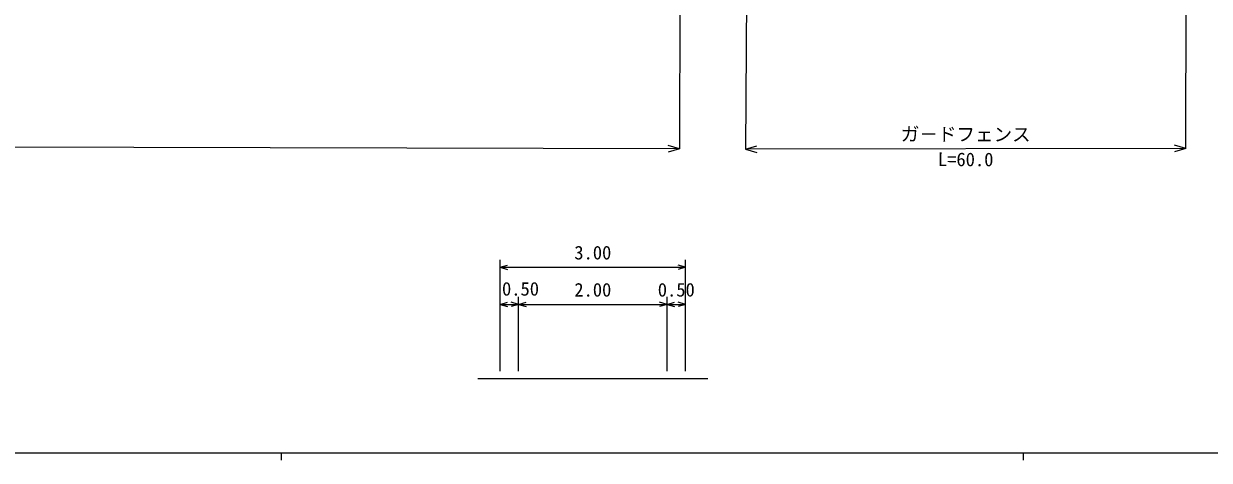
# Model space of a CAD drawing. Units: millimetres, scale not verified. Extents: x 40000 to 680000, y 20000 to 380000.
# Drawn here: x 233288 to 393096, y 204000 to 262798 of the extents above; entities that cross this region are included whole.
import ezdxf
from ezdxf.enums import TextEntityAlignment as Align

# ---------------------------------------------------------------- set-up
doc = ezdxf.new("R2010")
doc.units = ezdxf.units.MM
doc.header["$LTSCALE"] = 1000
for name, color, linetype, lineweight in [('M-BMK-HTXT', 7, 'Continuous', 13), ('M-STR-HTXT', 7, 'Continuous', 13), ('M-TTL-BAND', 7, 'Continuous', 13)]:
    doc.layers.add(name, color=color, linetype=linetype, lineweight=lineweight)
doc.styles.add('ＭＳ ゴシック', font='')
doc.styles.get('ＭＳ ゴシック').set_extended_font_data('MS Gothic')

msp = doc.modelspace()

# ---------------------------------------------------------------- linework, layer by layer
at = {"layer": 'M-BMK-HTXT'}
msp.add_lwpolyline([(294500, 215000), (297500, 215000), (300000, 215000), (320000, 215000), (322500, 215000), (325500, 215000)], dxfattribs=at)
at = {"layer": 'M-STR-HTXT'}
for p, q in [((321787, 285973), (321664, 245931)), ((330846, 282497), (330595, 245885)), ((389928, 246004), (389993, 280941)), ((321664, 245931), (67378, 246606)), ((321664, 245931), (320165, 246385)), ((330595, 245885), (332094, 246338)), ((389928, 246004), (388427, 246451)), ((321664, 245931), (320162, 245485)), ((389928, 246004), (330595, 245885)), ((330595, 245885), (332096, 245438)), ((389928, 246004), (388429, 245551)), ((297500, 216000), (297500, 231000)), ((297500, 230000), (298500, 230300)), ((322500, 230000), (321500, 230300)), ((322500, 216000), (322500, 231000)), ((297500, 230000), (322500, 230000)), ((297500, 230000), (298500, 229700)), ((322500, 230000), (321500, 229700)), ((297500, 216000), (297500, 226000)), ((300000, 216000), (300000, 226000)), ((300000, 216000), (300000, 226000)), ((320000, 216000), (320000, 226000)), ((320000, 216000), (320000, 226000)), ((322500, 216000), (322500, 226000)), ((297500, 225000), (298500, 225300)), ((297500, 225000), (300000, 225000)), ((297500, 225000), (298500, 224700)), ((300000, 225000), (299000, 225300)), ((300000, 225000), (299000, 224700)), ((300000, 225000), (301000, 225300)), ((300000, 225000), (320000, 225000)), ((300000, 225000), (301000, 224700)), ((320000, 225000), (319000, 225300)), ((320000, 225000), (319000, 224700)), ((320000, 225000), (321000, 225300)), ((320000, 225000), (322500, 225000)), ((320000, 225000), (321000, 224700)), ((322500, 225000), (321500, 225300)), ((322500, 225000), (321500, 224700))]:
    msp.add_line(p, q, dxfattribs=at)
at = {"layer": 'M-TTL-BAND'}
for p, q in [((40000, 205000), (579000, 205000)), ((268000, 205000), (268000, 204000)), ((368000, 205000), (368000, 204000))]:
    msp.add_line(p, q, dxfattribs=at)

# ---------------------------------------------------------------- texts
at = {"layer": 'M-STR-HTXT', "style": 'ＭＳ ゴシック'}
msp.add_text('ガ－ドフェンス', height=1833, rotation=359.811, dxfattribs=at).set_placement((360261, 246444), align=Align.BOTTOM_CENTER)
msp.add_text('L=60.0', height=1833, rotation=359.811, dxfattribs=at).set_placement((360263, 245444), align=Align.TOP_CENTER)
for s, p in [('3.00', (310000, 230500)), ('0.50', (300255, 225627)), ('2.00', (310000, 225500)), ('0.50', (321250, 225500))]:
    msp.add_text(s, height=1833, dxfattribs=at).set_placement(p, align=Align.BOTTOM_CENTER)

doc.saveas('drawing.dxf')
